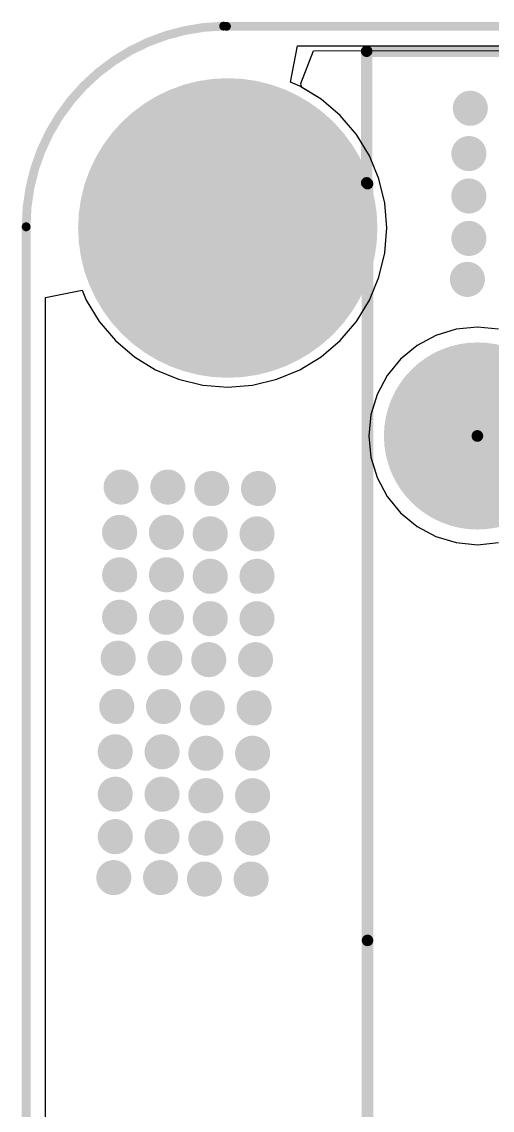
# Model space of a CAD drawing. Header units: millimetres. Extents: x 1.01 to 3.59, y 0.05 to 3.22.
# Drawn here: x 1.009 to 1.331, y 2.476 to 3.22 of the extents above; entities that cross this region are included whole.
import ezdxf

# ---------------------------------------------------------------- set-up
doc = ezdxf.new("R2010")
doc.units = ezdxf.units.MM
doc.header["$MEASUREMENT"] = 0
for name, color, linetype in [('BottomLayer', 5, 'Continuous'), ('BottomSolder', 6, 'Continuous'), ('KeepOutLayer', 6, 'Continuous'), ('MultiLayer', 9, 'Continuous'), ('PadHoleLayer', 156, 'Continuous'), ('TopLayer', 1, 'Continuous'), ('TopOverlay', 2, 'Continuous'), ('TopSolder', 216, 'Continuous'), ('ViaHoleLayer', 16, 'Continuous')]:
    doc.layers.add(name, color=color, linetype=linetype)

# ---------------------------------------------------------------- blocks, each defined once
blk = doc.blocks.new('RJ11_6N_B_121')
at = {"layer": 'BottomSolder', "const_width": 0.004}
blk.add_lwpolyline([(-0.06893, -0.17717, 1), (-0.06493, -0.17717, 1)], format="xyb", close=True, dxfattribs=at)
at = {"layer": 'PadHoleLayer', "const_width": 0.06398}
blk.add_lwpolyline([(-0.09892, -0.17717, 1), (-0.03494, -0.17717, 1)], format="xyb", close=True, dxfattribs=at)
at = {"layer": 'TopOverlay', "const_width": 0.00787}
for points in [[(-0.33, -0.25295), (-0.33, 0.29823)], [(-0.24, -0.25295), (-0.33, -0.25295)], [(-0.24, -0.25295), (-0.23941, -0.25236)], [(0.27795, -0.25236), (-0.23941, -0.25236)], [(0.41378, -0.25236), (0.27795, -0.25236)]]:
    blk.add_lwpolyline(points, dxfattribs=at)
at = {"layer": 'TopOverlay', "const_width": 0.00394}
for points in [[(-0.33197, -0.25295, 1), (-0.32803, -0.25295, 1)], [(-0.33197, -0.25295, 1), (-0.32803, -0.25295, 1)], [(-0.24197, -0.25295, 1), (-0.23803, -0.25295, 1)], [(-0.24197, -0.25295, 1), (-0.23803, -0.25295, 1)], [(-0.24138, -0.25236, 1), (-0.23744, -0.25236, 1)], [(-0.24138, -0.25236, 1), (-0.23744, -0.25236, 1)], [(0.27598, -0.25236, 1), (0.27992, -0.25236, 1)], [(0.27598, -0.25236, 1), (0.27992, -0.25236, 1)]]:
    blk.add_lwpolyline(points, format="xyb", close=True, dxfattribs=at)
at = {"layer": 'TopSolder', "const_width": 0.004}
blk.add_lwpolyline([(-0.06893, -0.17717, 1), (-0.06493, -0.17717, 1)], format="xyb", close=True, dxfattribs=at)

msp = doc.modelspace()

# ---------------------------------------------------------------- linework, layer by layer
at = {"layer": 'BottomLayer'}
for p, q in [((1.19285, 3.17875), (1.19782, 3.20375)), ((1.19782, 3.20375), (3.38565, 3.20375)), ((1.19938, 3.17604), (1.19285, 3.17875)), ((1.21393, 3.16712), (1.19938, 3.17604)), ((1.22691, 3.15604), (1.21393, 3.16712)), ((1.23799, 3.14306), (1.22691, 3.15604)), ((1.24691, 3.12851), (1.23799, 3.14306)), ((1.25344, 3.11274), (1.24691, 3.12851)), ((1.25742, 3.09615), (1.25344, 3.11274)), ((1.25876, 3.07913), (1.25742, 3.09615)), ((1.25742, 3.06212), (1.25876, 3.07913)), ((1.25344, 3.04553), (1.25742, 3.06212)), ((1.24691, 3.02976), (1.25344, 3.04553)), ((1.02525, 3.03164), (1.05025, 3.03661)), ((1.05025, 3.03661), (1.05309, 3.02976)), ((1.02525, 1.1975), (1.02525, 3.03164)), ((1.05309, 3.02976), (1.06201, 3.01521)), ((1.23799, 3.01521), (1.24691, 3.02976)), ((1.06201, 3.01521), (1.07309, 3.00223)), ((1.22691, 3.00223), (1.23799, 3.01521)), ((1.30633, 3.00984), (1.29239, 3.00561)), ((1.32083, 3.01126), (1.30633, 3.00984)), ((1.33534, 3.00984), (1.32083, 3.01126)), ((1.07309, 3.00223), (1.08607, 2.99114)), ((1.21393, 2.99114), (1.22691, 3.00223)), ((1.29239, 3.00561), (1.27954, 2.99874)), ((1.27954, 2.99874), (1.26827, 2.98949)), ((1.08607, 2.99114), (1.10062, 2.98223)), ((1.19938, 2.98223), (1.21393, 2.99114)), ((1.26827, 2.98949), (1.25903, 2.97823)), ((1.10062, 2.98223), (1.11639, 2.9757)), ((1.18361, 2.9757), (1.19938, 2.98223)), ((1.25903, 2.97823), (1.25216, 2.96538)), ((1.11639, 2.9757), (1.13299, 2.97171)), ((1.13299, 2.97171), (1.15, 2.97037)), ((1.15, 2.97037), (1.16701, 2.97171)), ((1.16701, 2.97171), (1.18361, 2.9757)), ((1.25216, 2.96538), (1.24793, 2.95143)), ((1.24793, 2.95143), (1.2465, 2.93693)), ((1.2465, 2.93693), (1.24793, 2.92243)), ((1.24793, 2.92243), (1.25216, 2.90848)), ((1.25216, 2.90848), (1.25903, 2.89563)), ((1.25903, 2.89563), (1.26827, 2.88437)), ((1.26827, 2.88437), (1.27954, 2.87512)), ((1.27954, 2.87512), (1.29239, 2.86825)), ((1.29239, 2.86825), (1.30633, 2.86402)), ((1.30633, 2.86402), (1.32083, 2.86259)), ((1.32083, 2.86259), (1.33534, 2.86402))]:
    msp.add_line(p, q, dxfattribs=at)
for points, const_width in [([(1.10079, 3.07913, 1), (1.19921, 3.07913, 1)], 0.09843), ([(1.31, 3.161, 1), (1.322, 3.161, 1)], 0.012), ([(1.309, 3.13, 1), (1.321, 3.13, 1)], 0.012), ([(1.309, 3.101, 1), (1.321, 3.101, 1)], 0.012), ([(1.309, 3.072, 1), (1.321, 3.072, 1)], 0.012), ([(1.308, 3.044, 1), (1.32, 3.044, 1)], 0.012), ([(1.071, 2.902, 1), (1.083, 2.902, 1)], 0.012), ([(1.103, 2.902, 1), (1.115, 2.902, 1)], 0.012), ([(1.133, 2.901, 1), (1.145, 2.901, 1)], 0.012), ([(1.165, 2.901, 1), (1.177, 2.901, 1)], 0.012), ([(1.07, 2.871, 1), (1.082, 2.871, 1)], 0.012), ([(1.102, 2.871, 1), (1.114, 2.871, 1)], 0.012), ([(1.132, 2.87, 1), (1.144, 2.87, 1)], 0.012), ([(1.164, 2.87, 1), (1.176, 2.87, 1)], 0.012), ([(1.07, 2.842, 1), (1.082, 2.842, 1)], 0.012), ([(1.102, 2.842, 1), (1.114, 2.842, 1)], 0.012), ([(1.132, 2.841, 1), (1.144, 2.841, 1)], 0.012), ([(1.164, 2.841, 1), (1.176, 2.841, 1)], 0.012), ([(1.07, 2.813, 1), (1.082, 2.813, 1)], 0.012), ([(1.102, 2.813, 1), (1.114, 2.813, 1)], 0.012), ([(1.132, 2.812, 1), (1.144, 2.812, 1)], 0.012), ([(1.164, 2.812, 1), (1.176, 2.812, 1)], 0.012), ([(1.069, 2.785, 1), (1.081, 2.785, 1)], 0.012), ([(1.101, 2.785, 1), (1.113, 2.785, 1)], 0.012), ([(1.131, 2.784, 1), (1.143, 2.784, 1)], 0.012), ([(1.163, 2.784, 1), (1.175, 2.784, 1)], 0.012), ([(1.068, 2.752, 1), (1.08, 2.752, 1)], 0.012), ([(1.1, 2.752, 1), (1.112, 2.752, 1)], 0.012), ([(1.13, 2.751, 1), (1.142, 2.751, 1)], 0.012), ([(1.162, 2.751, 1), (1.174, 2.751, 1)], 0.012), ([(1.067, 2.721, 1), (1.079, 2.721, 1)], 0.012), ([(1.099, 2.721, 1), (1.111, 2.721, 1)], 0.012), ([(1.129, 2.72, 1), (1.141, 2.72, 1)], 0.012), ([(1.161, 2.72, 1), (1.173, 2.72, 1)], 0.012), ([(1.067, 2.692, 1), (1.079, 2.692, 1)], 0.012), ([(1.099, 2.692, 1), (1.111, 2.692, 1)], 0.012), ([(1.129, 2.691, 1), (1.141, 2.691, 1)], 0.012), ([(1.161, 2.691, 1), (1.173, 2.691, 1)], 0.012), ([(1.067, 2.663, 1), (1.079, 2.663, 1)], 0.012), ([(1.099, 2.663, 1), (1.111, 2.663, 1)], 0.012), ([(1.129, 2.662, 1), (1.141, 2.662, 1)], 0.012), ([(1.161, 2.662, 1), (1.173, 2.662, 1)], 0.012), ([(1.066, 2.635, 1), (1.078, 2.635, 1)], 0.012), ([(1.098, 2.635, 1), (1.11, 2.635, 1)], 0.012), ([(1.128, 2.634, 1), (1.14, 2.634, 1)], 0.012), ([(1.16, 2.634, 1), (1.172, 2.634, 1)], 0.012)]:
    msp.add_lwpolyline(points, format="xyb", close=True, dxfattribs=dict(at, const_width=const_width))
at = {"layer": 'BottomSolder', "const_width": 0.10243}
msp.add_lwpolyline([(1.09879, 3.07913, 1), (1.20121, 3.07913, 1)], format="xyb", close=True, dxfattribs=at)
at = {"layer": 'KeepOutLayer', "const_width": 0.006}
msp.add_lwpolyline([(1.012, 3.07987, -0.410196), (1.14712, 3.21712)], format="xyb", dxfattribs=at)
at = {"layer": 'KeepOutLayer', "const_width": 0.003}
for points in [[(1.14562, 3.21712, 1), (1.14862, 3.21712, 1)], [(1.14763, 3.217, 1), (1.15063, 3.217, 1)], [(1.0105, 3.08, 1), (1.0135, 3.08, 1)], [(1.0105, 3.07987, 1), (1.0135, 3.07987, 1)]]:
    msp.add_lwpolyline(points, format="xyb", close=True, dxfattribs=at)
at = {"layer": 'KeepOutLayer', "const_width": 0.006}
for points in [[(1.14913, 3.217), (3.43346, 3.217)], [(1.012, 1.15013), (1.012, 3.08)]]:
    msp.add_lwpolyline(points, dxfattribs=at)
at = {"layer": 'MultiLayer'}
for points, const_width in [([(1.10079, 3.07913, 1), (1.19921, 3.07913, 1)], 0.09843), ([(1.31, 3.161, 1), (1.322, 3.161, 1)], 0.012), ([(1.309, 3.13, 1), (1.321, 3.13, 1)], 0.012), ([(1.309, 3.101, 1), (1.321, 3.101, 1)], 0.012), ([(1.309, 3.072, 1), (1.321, 3.072, 1)], 0.012), ([(1.308, 3.044, 1), (1.32, 3.044, 1)], 0.012), ([(1.071, 2.902, 1), (1.083, 2.902, 1)], 0.012), ([(1.103, 2.902, 1), (1.115, 2.902, 1)], 0.012), ([(1.133, 2.901, 1), (1.145, 2.901, 1)], 0.012), ([(1.165, 2.901, 1), (1.177, 2.901, 1)], 0.012), ([(1.07, 2.871, 1), (1.082, 2.871, 1)], 0.012), ([(1.102, 2.871, 1), (1.114, 2.871, 1)], 0.012), ([(1.132, 2.87, 1), (1.144, 2.87, 1)], 0.012), ([(1.164, 2.87, 1), (1.176, 2.87, 1)], 0.012), ([(1.07, 2.842, 1), (1.082, 2.842, 1)], 0.012), ([(1.102, 2.842, 1), (1.114, 2.842, 1)], 0.012), ([(1.132, 2.841, 1), (1.144, 2.841, 1)], 0.012), ([(1.164, 2.841, 1), (1.176, 2.841, 1)], 0.012), ([(1.07, 2.813, 1), (1.082, 2.813, 1)], 0.012), ([(1.102, 2.813, 1), (1.114, 2.813, 1)], 0.012), ([(1.132, 2.812, 1), (1.144, 2.812, 1)], 0.012), ([(1.164, 2.812, 1), (1.176, 2.812, 1)], 0.012), ([(1.069, 2.785, 1), (1.081, 2.785, 1)], 0.012), ([(1.101, 2.785, 1), (1.113, 2.785, 1)], 0.012), ([(1.131, 2.784, 1), (1.143, 2.784, 1)], 0.012), ([(1.163, 2.784, 1), (1.175, 2.784, 1)], 0.012), ([(1.068, 2.752, 1), (1.08, 2.752, 1)], 0.012), ([(1.1, 2.752, 1), (1.112, 2.752, 1)], 0.012), ([(1.13, 2.751, 1), (1.142, 2.751, 1)], 0.012), ([(1.162, 2.751, 1), (1.174, 2.751, 1)], 0.012), ([(1.067, 2.721, 1), (1.079, 2.721, 1)], 0.012), ([(1.099, 2.721, 1), (1.111, 2.721, 1)], 0.012), ([(1.129, 2.72, 1), (1.141, 2.72, 1)], 0.012), ([(1.161, 2.72, 1), (1.173, 2.72, 1)], 0.012), ([(1.067, 2.692, 1), (1.079, 2.692, 1)], 0.012), ([(1.099, 2.692, 1), (1.111, 2.692, 1)], 0.012), ([(1.129, 2.691, 1), (1.141, 2.691, 1)], 0.012), ([(1.161, 2.691, 1), (1.173, 2.691, 1)], 0.012), ([(1.067, 2.663, 1), (1.079, 2.663, 1)], 0.012), ([(1.099, 2.663, 1), (1.111, 2.663, 1)], 0.012), ([(1.129, 2.662, 1), (1.141, 2.662, 1)], 0.012), ([(1.161, 2.662, 1), (1.173, 2.662, 1)], 0.012), ([(1.066, 2.635, 1), (1.078, 2.635, 1)], 0.012), ([(1.098, 2.635, 1), (1.11, 2.635, 1)], 0.012), ([(1.128, 2.634, 1), (1.14, 2.634, 1)], 0.012), ([(1.16, 2.634, 1), (1.172, 2.634, 1)], 0.012)]:
    msp.add_lwpolyline(points, format="xyb", close=True, dxfattribs=dict(at, const_width=const_width))
at = {"layer": 'PadHoleLayer', "const_width": 0.06299}
msp.add_lwpolyline([(1.1185, 3.07913, 1), (1.1815, 3.07913, 1)], format="xyb", close=True, dxfattribs=at)
at = {"layer": 'TopLayer'}
for p, q in [((1.20008, 3.17781), (1.20873, 3.20022)), ((1.20873, 3.20022), (2.70138, 3.20202)), ((1.20073, 3.17521), (1.20008, 3.17781)), ((1.21393, 3.16712), (1.20073, 3.17521)), ((1.22691, 3.15604), (1.21393, 3.16712)), ((1.23799, 3.14306), (1.22691, 3.15604)), ((1.24691, 3.12851), (1.23799, 3.14306)), ((1.25344, 3.11274), (1.24691, 3.12851)), ((1.25742, 3.09615), (1.25344, 3.11274)), ((1.25876, 3.07913), (1.25742, 3.09615)), ((1.25742, 3.06212), (1.25876, 3.07913)), ((1.25344, 3.04553), (1.25742, 3.06212)), ((1.24691, 3.02976), (1.25344, 3.04553)), ((1.02525, 3.03164), (1.05025, 3.03661)), ((1.05025, 3.03661), (1.05309, 3.02976)), ((1.02525, 2.43755), (1.02525, 3.03164)), ((1.05309, 3.02976), (1.06201, 3.01521)), ((1.23799, 3.01521), (1.24691, 3.02976)), ((1.06201, 3.01521), (1.07309, 3.00223)), ((1.22691, 3.00223), (1.23799, 3.01521)), ((1.30633, 3.00984), (1.29239, 3.00561)), ((1.32083, 3.01126), (1.30633, 3.00984)), ((1.33534, 3.00984), (1.32083, 3.01126)), ((1.07309, 3.00223), (1.08607, 2.99114)), ((1.21393, 2.99114), (1.22691, 3.00223)), ((1.29239, 3.00561), (1.27954, 2.99874)), ((1.27954, 2.99874), (1.26827, 2.98949)), ((1.08607, 2.99114), (1.10062, 2.98223)), ((1.19938, 2.98223), (1.21393, 2.99114)), ((1.26827, 2.98949), (1.25903, 2.97823)), ((1.10062, 2.98223), (1.11639, 2.9757)), ((1.18361, 2.9757), (1.19938, 2.98223)), ((1.25903, 2.97823), (1.25216, 2.96538)), ((1.11639, 2.9757), (1.13299, 2.97171)), ((1.13299, 2.97171), (1.15, 2.97037)), ((1.15, 2.97037), (1.16701, 2.97171)), ((1.16701, 2.97171), (1.18361, 2.9757)), ((1.25216, 2.96538), (1.24793, 2.95143)), ((1.24793, 2.95143), (1.2465, 2.93693)), ((1.2465, 2.93693), (1.24793, 2.92243)), ((1.24793, 2.92243), (1.25216, 2.90848)), ((1.25216, 2.90848), (1.25903, 2.89563)), ((1.25903, 2.89563), (1.26827, 2.88437)), ((1.26827, 2.88437), (1.27954, 2.87512)), ((1.27954, 2.87512), (1.29239, 2.86825)), ((1.29239, 2.86825), (1.30633, 2.86402)), ((1.30633, 2.86402), (1.32083, 2.86259)), ((1.32083, 2.86259), (1.33534, 2.86402))]:
    msp.add_line(p, q, dxfattribs=at)
for points, const_width in [([(1.10079, 3.07913, 1), (1.19921, 3.07913, 1)], 0.09843), ([(1.31, 3.161, 1), (1.322, 3.161, 1)], 0.012), ([(1.309, 3.13, 1), (1.321, 3.13, 1)], 0.012), ([(1.309, 3.101, 1), (1.321, 3.101, 1)], 0.012), ([(1.309, 3.072, 1), (1.321, 3.072, 1)], 0.012), ([(1.308, 3.044, 1), (1.32, 3.044, 1)], 0.012), ([(1.071, 2.902, 1), (1.083, 2.902, 1)], 0.012), ([(1.103, 2.902, 1), (1.115, 2.902, 1)], 0.012), ([(1.133, 2.901, 1), (1.145, 2.901, 1)], 0.012), ([(1.165, 2.901, 1), (1.177, 2.901, 1)], 0.012), ([(1.07, 2.871, 1), (1.082, 2.871, 1)], 0.012), ([(1.102, 2.871, 1), (1.114, 2.871, 1)], 0.012), ([(1.132, 2.87, 1), (1.144, 2.87, 1)], 0.012), ([(1.164, 2.87, 1), (1.176, 2.87, 1)], 0.012), ([(1.07, 2.842, 1), (1.082, 2.842, 1)], 0.012), ([(1.102, 2.842, 1), (1.114, 2.842, 1)], 0.012), ([(1.132, 2.841, 1), (1.144, 2.841, 1)], 0.012), ([(1.164, 2.841, 1), (1.176, 2.841, 1)], 0.012), ([(1.07, 2.813, 1), (1.082, 2.813, 1)], 0.012), ([(1.102, 2.813, 1), (1.114, 2.813, 1)], 0.012), ([(1.132, 2.812, 1), (1.144, 2.812, 1)], 0.012), ([(1.164, 2.812, 1), (1.176, 2.812, 1)], 0.012), ([(1.069, 2.785, 1), (1.081, 2.785, 1)], 0.012), ([(1.101, 2.785, 1), (1.113, 2.785, 1)], 0.012), ([(1.131, 2.784, 1), (1.143, 2.784, 1)], 0.012), ([(1.163, 2.784, 1), (1.175, 2.784, 1)], 0.012), ([(1.068, 2.752, 1), (1.08, 2.752, 1)], 0.012), ([(1.1, 2.752, 1), (1.112, 2.752, 1)], 0.012), ([(1.13, 2.751, 1), (1.142, 2.751, 1)], 0.012), ([(1.162, 2.751, 1), (1.174, 2.751, 1)], 0.012), ([(1.067, 2.721, 1), (1.079, 2.721, 1)], 0.012), ([(1.099, 2.721, 1), (1.111, 2.721, 1)], 0.012), ([(1.129, 2.72, 1), (1.141, 2.72, 1)], 0.012), ([(1.161, 2.72, 1), (1.173, 2.72, 1)], 0.012), ([(1.067, 2.692, 1), (1.079, 2.692, 1)], 0.012), ([(1.099, 2.692, 1), (1.111, 2.692, 1)], 0.012), ([(1.129, 2.691, 1), (1.141, 2.691, 1)], 0.012), ([(1.161, 2.691, 1), (1.173, 2.691, 1)], 0.012), ([(1.067, 2.663, 1), (1.079, 2.663, 1)], 0.012), ([(1.099, 2.663, 1), (1.111, 2.663, 1)], 0.012), ([(1.129, 2.662, 1), (1.141, 2.662, 1)], 0.012), ([(1.161, 2.662, 1), (1.173, 2.662, 1)], 0.012), ([(1.066, 2.635, 1), (1.078, 2.635, 1)], 0.012), ([(1.098, 2.635, 1), (1.11, 2.635, 1)], 0.012), ([(1.128, 2.634, 1), (1.14, 2.634, 1)], 0.012), ([(1.16, 2.634, 1), (1.172, 2.634, 1)], 0.012)]:
    msp.add_lwpolyline(points, format="xyb", close=True, dxfattribs=dict(at, const_width=const_width))
at = {"layer": 'TopSolder', "const_width": 0.10243}
msp.add_lwpolyline([(1.09879, 3.07913, 1), (1.20121, 3.07913, 1)], format="xyb", close=True, dxfattribs=at)
at = {"layer": 'ViaHoleLayer', "const_width": 0.006}
for points in [[(1.313, 3.161, 1), (1.319, 3.161, 1)], [(1.312, 3.13, 1), (1.318, 3.13, 1)], [(1.312, 3.101, 1), (1.318, 3.101, 1)], [(1.312, 3.072, 1), (1.318, 3.072, 1)], [(1.311, 3.044, 1), (1.317, 3.044, 1)], [(1.074, 2.902, 1), (1.08, 2.902, 1)], [(1.106, 2.902, 1), (1.112, 2.902, 1)], [(1.136, 2.901, 1), (1.142, 2.901, 1)], [(1.168, 2.901, 1), (1.174, 2.901, 1)], [(1.073, 2.871, 1), (1.079, 2.871, 1)], [(1.105, 2.871, 1), (1.111, 2.871, 1)], [(1.135, 2.87, 1), (1.141, 2.87, 1)], [(1.167, 2.87, 1), (1.173, 2.87, 1)], [(1.073, 2.842, 1), (1.079, 2.842, 1)], [(1.105, 2.842, 1), (1.111, 2.842, 1)], [(1.135, 2.841, 1), (1.141, 2.841, 1)], [(1.167, 2.841, 1), (1.173, 2.841, 1)], [(1.073, 2.813, 1), (1.079, 2.813, 1)], [(1.105, 2.813, 1), (1.111, 2.813, 1)], [(1.135, 2.812, 1), (1.141, 2.812, 1)], [(1.167, 2.812, 1), (1.173, 2.812, 1)], [(1.072, 2.785, 1), (1.078, 2.785, 1)], [(1.104, 2.785, 1), (1.11, 2.785, 1)], [(1.134, 2.784, 1), (1.14, 2.784, 1)], [(1.166, 2.784, 1), (1.172, 2.784, 1)], [(1.071, 2.752, 1), (1.077, 2.752, 1)], [(1.103, 2.752, 1), (1.109, 2.752, 1)], [(1.133, 2.751, 1), (1.139, 2.751, 1)], [(1.165, 2.751, 1), (1.171, 2.751, 1)], [(1.07, 2.721, 1), (1.076, 2.721, 1)], [(1.102, 2.721, 1), (1.108, 2.721, 1)], [(1.132, 2.72, 1), (1.138, 2.72, 1)], [(1.164, 2.72, 1), (1.17, 2.72, 1)], [(1.07, 2.692, 1), (1.076, 2.692, 1)], [(1.102, 2.692, 1), (1.108, 2.692, 1)], [(1.132, 2.691, 1), (1.138, 2.691, 1)], [(1.164, 2.691, 1), (1.17, 2.691, 1)], [(1.07, 2.663, 1), (1.076, 2.663, 1)], [(1.102, 2.663, 1), (1.108, 2.663, 1)], [(1.132, 2.662, 1), (1.138, 2.662, 1)], [(1.164, 2.662, 1), (1.17, 2.662, 1)], [(1.069, 2.635, 1), (1.075, 2.635, 1)], [(1.101, 2.635, 1), (1.107, 2.635, 1)], [(1.131, 2.634, 1), (1.137, 2.634, 1)], [(1.163, 2.634, 1), (1.169, 2.634, 1)]]:
    msp.add_lwpolyline(points, format="xyb", close=True, dxfattribs=at)

# ---------------------------------------------------------------- block references
at = {"rotation": 270}
msp.add_blockref('RJ11_6N_B_121', (1.498, 2.87), dxfattribs=at)

doc.saveas('drawing.dxf')
